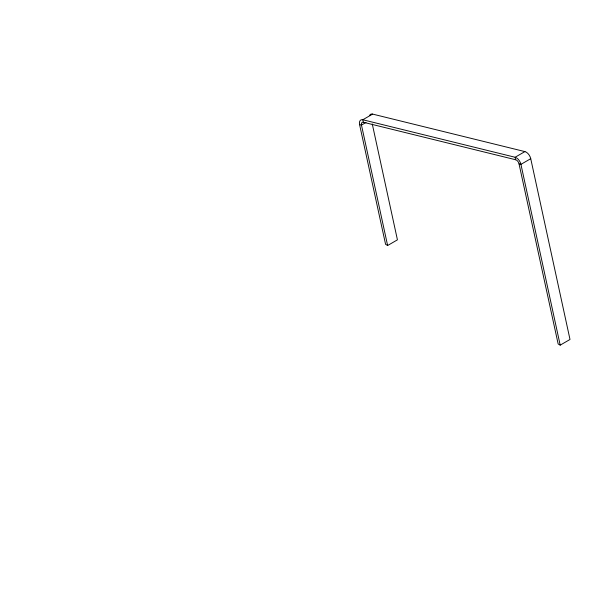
<?xml version="1.0" encoding="UTF-8"?>
<svg xmlns="http://www.w3.org/2000/svg" width="600" height="600" viewBox="0 0 600 600"><rect width="100%" height="100%" fill="white"/><g stroke="black" fill="none" stroke-linecap="round" stroke-linejoin="round"><path stroke-width="0.9" d="M387.623 245.513L361.47 125.085A3.885 2.243 60 0 1 363.353 122.25L362.812 119.76L515.1 157.26L515.64 159.75A3.885 2.243 60 0 1 519.037 163.89L558.15 343.957L560.19 345.142L570 339.472L530.737 158.685A6.66 3.848 60 0 0 524.91 151.597L372.623 114.097L362.812 119.76A6.66 3.848 60 0 0 359.587 124.62L385.582 244.327L387.623 245.513L397.433 239.843L372.27 123.983M366 122.475L361.47 125.085L359.587 124.62M524.91 151.597L515.1 157.26A6.66 3.848 60 0 1 520.928 164.355L560.19 345.142M530.737 158.685L520.928 164.355L519.037 163.89M363.353 122.25L515.64 159.75M369.593 115.44A6.66 3.848 60 0 1 372.623 114.097"/></g></svg>
